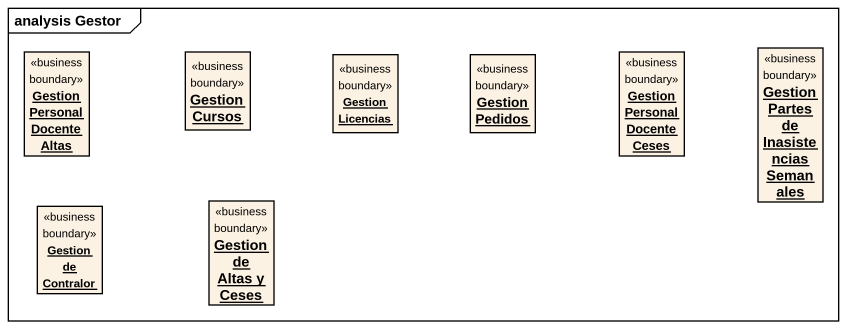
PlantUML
@startuml
mainframe analysis Gestor
hide circle
hide empty members
object "Gestion Personal Docente Altas" as Gestion_Personal_Docente <<business boundary>>
object "Gestion Cursos" as Gestion_Cursos <<business boundary>>
object "Gestion Licencias" as Gestion_Licencias <<business boundary>>
object "Gestion Pedidos" as Gestion_Pedidos <<business boundary>>
object "Gestion Personal Docente Ceses" as Gestion_Personal_Docente_2 <<business boundary>>
object "Gestion Partes de Inasistencias Semanales" as Gestion_Partes_de <<business boundary>>
object "Gestion de Contralor" as Gestion_de_Contralor <<business boundary>>
object "Gestion de Altas y Ceses" as Gestion_de_Altas_y_Ceses <<business boundary>>
@enduml
